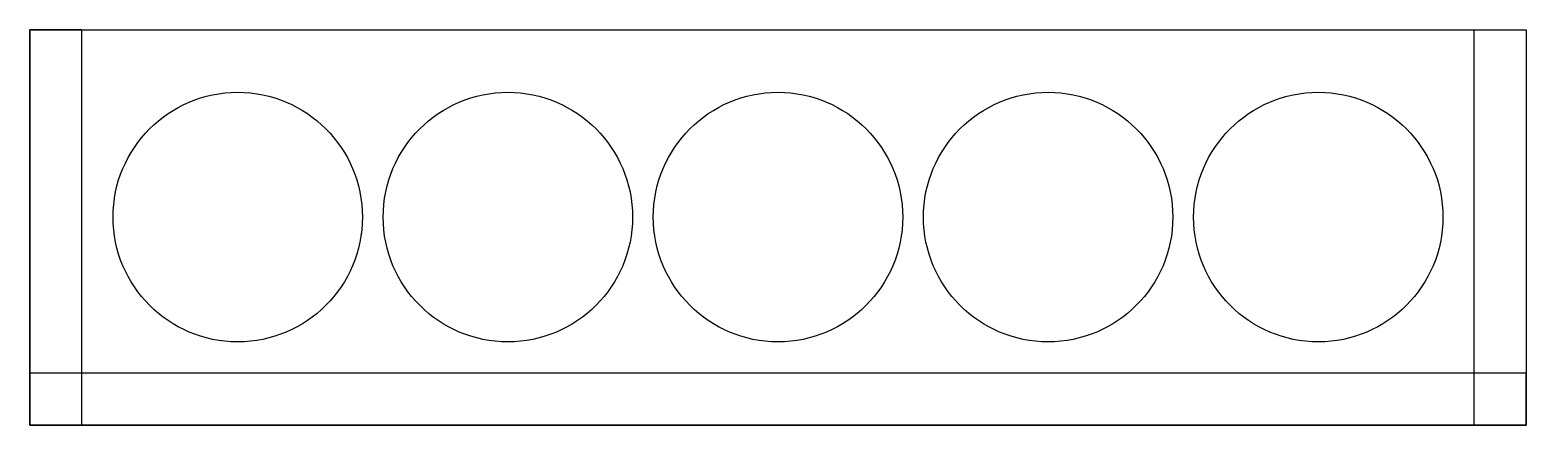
# Model space of a CAD drawing. Header units: millimetres. Extents: x 0 to 144, y 0 to 38.
import ezdxf

# ---------------------------------------------------------------- set-up
doc = ezdxf.new("R2010")
doc.units = ezdxf.units.MM
doc.layers.get('0').update_dxf_attribs({"linetype": 'CONTINUOUS'})

msp = doc.modelspace()

# ---------------------------------------------------------------- linework, layer by layer
for p, q in [((5, 38), (0, 38)), ((0, 38), (0, 0)), ((5, 0), (5, 38)), ((139, 0), (139, 38)), ((139, 38), (144, 38)), ((144, 38), (144, 0)), ((144, 5), (0, 5)), ((0, 5), (0, 0)), ((144, 0), (144, 5)), ((0, 0), (144, 0)), ((0, 0), (5, 0)), ((144, 0), (139, 0))]:
    msp.add_line(p, q)
msp.add_lwpolyline([(0, 38), (144, 38), (144, 0), (0, 0)], close=True)
for centre in [(20, 20), (46, 20), (72, 20), (98, 20), (124, 20)]:
    msp.add_circle(centre, 12)

doc.saveas('drawing.dxf')
